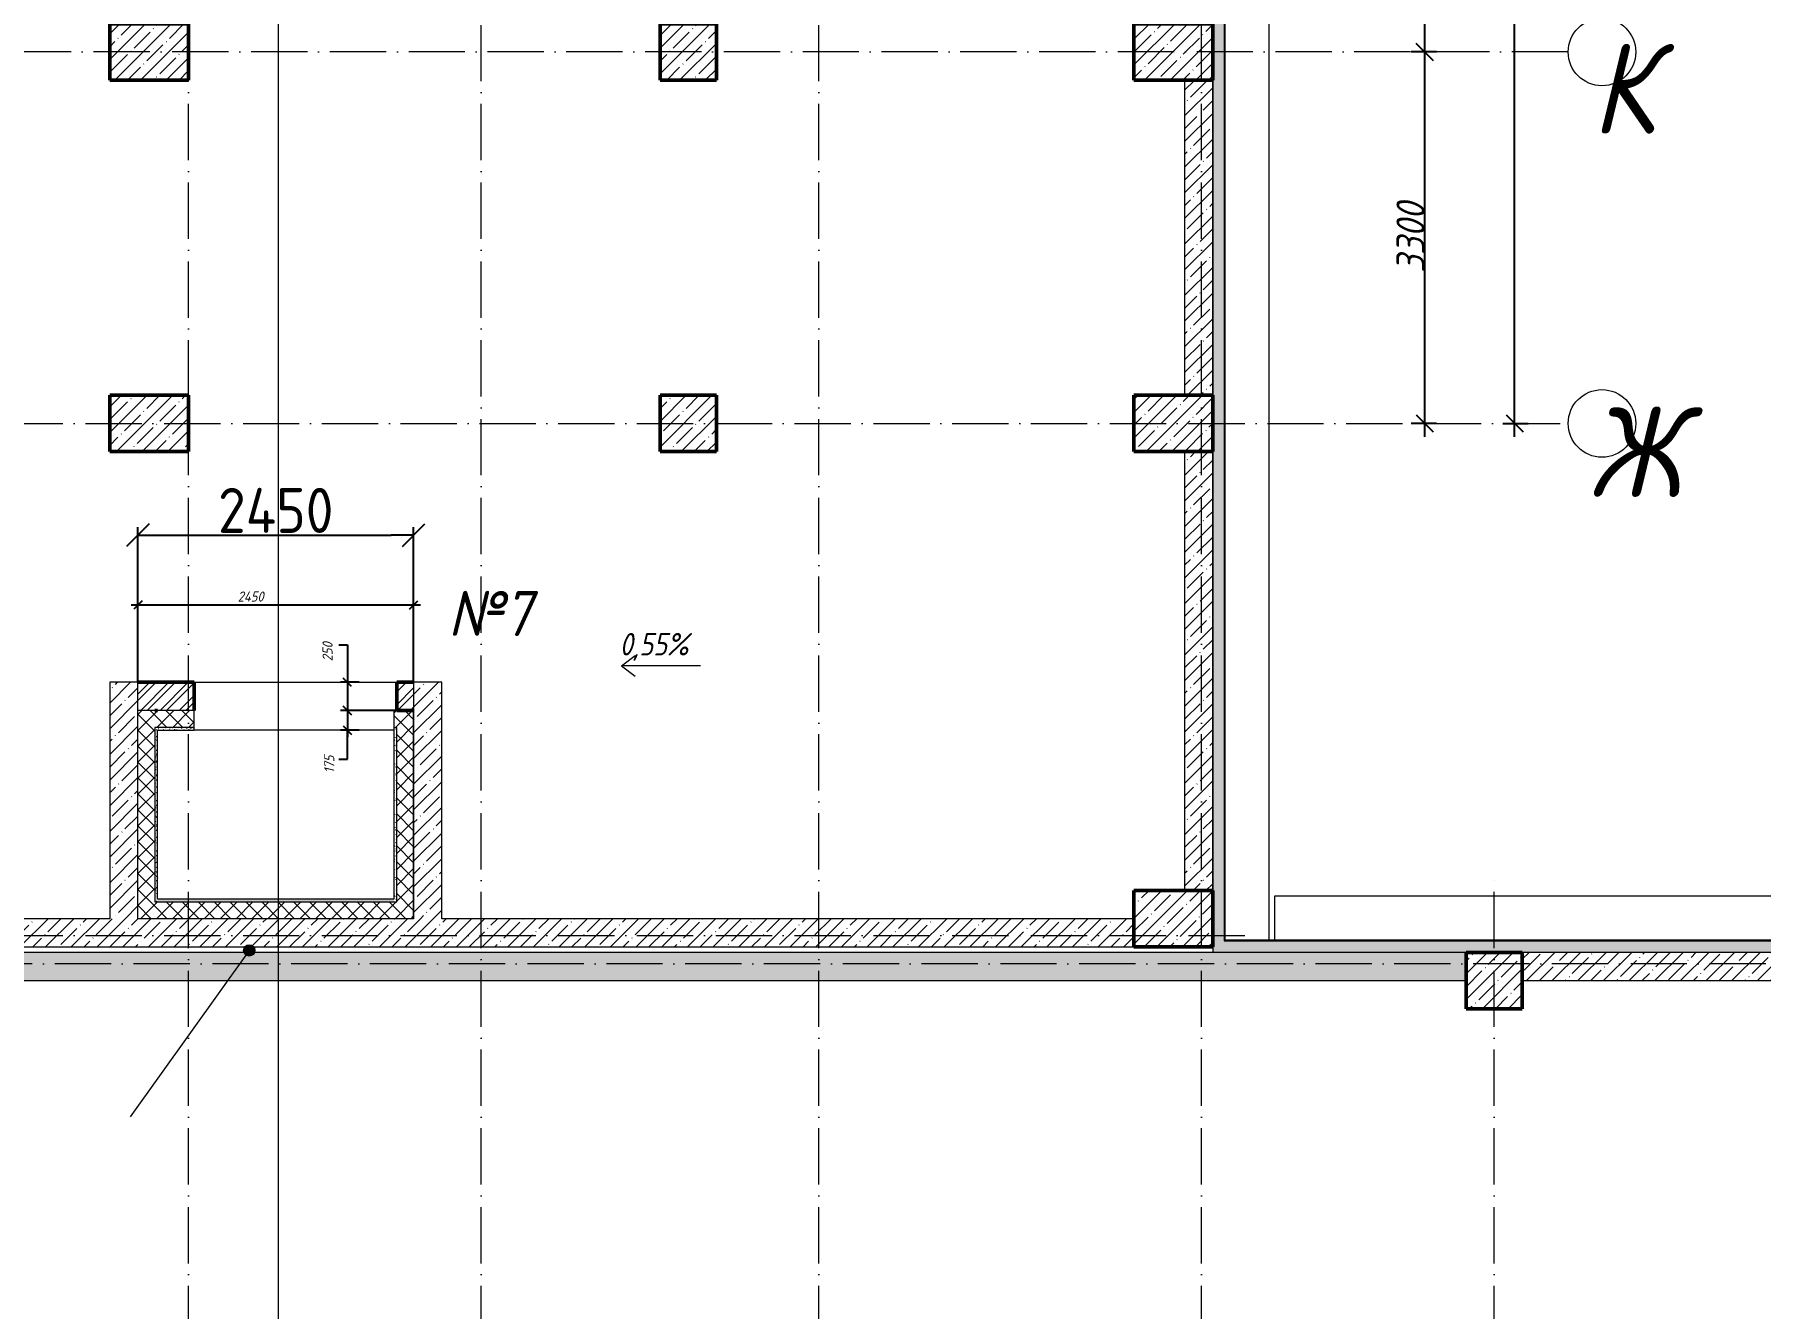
# Model space of a CAD drawing. Header units: millimetres. Extents: x -12989 to 629078, y -109036 to 555275.
# Drawn here: x 526720 to 542055, y 434446 to 445764 of the extents above; entities that cross this region are included whole.
import ezdxf

# ---------------------------------------------------------------- set-up
doc = ezdxf.new("R2010")
doc.units = ezdxf.units.MM
doc.linetypes.add('50_200_ШТРИХ_1Т_ш5_п1_п1_', pattern=[700, 500, -100, 0, -100])
for name, color, linetype, lineweight in [('A-____-____-DIMS', 7, 'Continuous', 9), ('A-FLOR-____-OTLN', 7, 'Continuous', 9), ('A-WALL-____-MCUT', 7, 'Continuous', 13), ('A-WALL-____-MCUT-1', 7, 'Continuous', 9), ('A-WALL-____-MCUT-2', 7, 'Continuous', 50), ('A-WALL-____-MCUT-3', 7, 'Continuous', 9), ('A-WALL-____-OTLN', 7, 'Continuous', 9), ('A-WALL-____-PATT-1', 7, 'Continuous', 9), ('A-WALL-FNSH-MCUT-1', 7, 'Continuous', 9), ('G-____-____-DIMS', 7, 'Continuous', 9), ('G-____-____-TEXT', 7, 'Continuous', 9), ('S-COLS-____-MCUT', 7, 'Continuous', 50), ('S-COLS-____-OTLN', 7, 'Continuous', 9), ('S-GRID-____-IDEN', 7, 'Continuous', 9), ('S-GRID-____-OTLN-1', 7, '50_200_ШТРИХ_1Т_ш5_п1_п1_', 9)]:
    doc.layers.add(name, color=color, linetype=linetype, lineweight=lineweight)
for name, color, linetype, lineweight, true_color in [('A-WALL-____-OTLN-1', 7, 'Continuous', 9, 0x800000), ('A-WALL-____-PATT-2', 7, 'Continuous', 9, 0x787878), ('A-WALL-____-PATT-3', 9, 'Continuous', 9, 0x808080), ('G-____-____-SYMB-1', 9, 'Continuous', 9, 0x808080)]:
    doc.layers.add(name, color=color, linetype=linetype, lineweight=lineweight, true_color=true_color)
doc.styles.add('ISOCPEUR_I', font='isocpeui.ttf', dxfattribs={"width": 0.9, "height": 2.5})
doc.styles.add('ISOCPEUR_I_5', font='isocpeui.ttf', dxfattribs={"width": 0.85, "height": 2.1})
doc.styles.add('ISOCPEUR_I_7', font='isocpeui.ttf', dxfattribs={"width": 0.9, "height": 90})
doc.styles.add('ISOCPEUR_I_9', font='isocpeui.ttf', dxfattribs={"width": 0.9, "height": 250})
doc.styles.add('СПДС', font='isocpeur.ttf', dxfattribs={"width": 0.9})
doc.dimstyles.new('ISO-1_8_0_9К_СРЕДНИЙ_Кладочные_1', dxfattribs={"dimscale": 304.8, "dimtxt": 89.638306, "dimasz": 0.246063, "dimexe": 0.19685, "dimexo": 0, "dimgap": 0, "dimtad": 1, "dimdec": 3, "dimrnd": 0.001, "dimdsep": 46, "dimtxsty": 'ISOCPEUR_I_7', "dimblk1": 'OBLIQUE', "dimblk2": 'OBLIQUE', "dimsah": 1, "dimcen": 0.09, "dimdle": 0.19685, "dimazin": 0, "dimtfac": 1, "dimtdec": 4, "dimtix": 1, "dimtmove": 0, "dimatfit": 3, "dimfxl": 1, "dimtvp": 1, "dimtolj": 1, "dimtzin": 0, "dimarcsym": 2})
doc.dimstyles.new('ISO-1_8_0_9К_СРЕДНИЙ_Кладочные_2', dxfattribs={"dimscale": 304.8, "dimtxt": 89.638306, "dimasz": 0.246063, "dimexe": 0.19685, "dimexo": 0, "dimgap": 0, "dimtad": 1, "dimdec": 3, "dimrnd": 0.001, "dimdsep": 46, "dimtxsty": 'ISOCPEUR_I_7', "dimblk1": 'OBLIQUE', "dimblk2": 'OBLIQUE', "dimsah": 1, "dimcen": 0.09, "dimdle": 0.19685, "dimazin": 0, "dimtfac": 1, "dimtdec": 4, "dimtix": 1, "dimtmove": 1, "dimatfit": 3, "dimfxl": 1, "dimtvp": 1, "dimtolj": 1, "dimtzin": 0, "dimarcsym": 2})
doc.dimstyles.new('ISO-2_5_0_9К_БОЛЬШОЙ_ОСИ', dxfattribs={"dimscale": 304.8, "dimtxt": 248.995294, "dimasz": 0.492126, "dimexe": 0.393701, "dimexo": 0, "dimgap": 0, "dimtad": 1, "dimdec": 0, "dimzin": 0, "dimdsep": 46, "dimtxsty": 'ISOCPEUR_I_9', "dimblk1": 'OBLIQUE', "dimblk2": 'OBLIQUE', "dimsah": 1, "dimcen": 0.09, "dimdle": 0.393701, "dimazin": 0, "dimtfac": 1, "dimtdec": 4, "dimtix": 1, "dimtmove": 0, "dimatfit": 3, "dimfxl": 1, "dimtvp": 1, "dimtolj": 1, "dimtzin": 0, "dimarcsym": 2})
doc.dimstyles.new('Размера А3', dxfattribs={"dimtxt": 200, "dimasz": 100, "dimexe": 70, "dimexo": 100, "dimgap": 20, "dimtad": 1, "dimdec": 0, "dimrnd": 10, "dimzin": 0, "dimdsep": 46, "dimtxsty": 'СПДС', "dimblk": 'ARROWHEAD_6', "dimcen": 1, "dimclrd": 256, "dimclre": 256, "dimclrt": 256, "dimazin": 0, "dimtfac": 1, "dimtdec": 0, "dimtmove": 2, "dimatfit": 3, "dimfxl": 1, "dimtolj": 1, "dimtzin": 0, "dimarcsym": 0})
pattern_1 = [(0, (513638.804, 428127.92), (120.968, 69.841), [80.645, -161.29]), (120, (513638.804, 428127.92), (-120.96808, 69.84086), [80.645, -161.29]), (60, (513638.804, 428127.92), (-8e-05, 139.68186), [0, -161.29, 80.645, 0])]
pattern_2 = [(45, (513638.8, 428127.92), (-114.04925, 114.04925), []), (45, (513752.85, 428127.92), (-114.04925, 114.04925), [201.612, -40.322, 3.353, -36.97])]
pattern_3 = [(45, (513638.8, 428127.92), (-70.7107, 70.7107), []), (135, (513638.8, 428127.92), (-70.7107, -70.7107), [])]
pattern_4 = [(0, (513638.804, 428127.917), (81.28, 20.32), [3.353, -57.607, 3.353, -57.607, -325.12]), (0, (513638.804, 428127.917), (81.28, 20.32), [-121.92, 3.353, -118.567, 3.353, -57.607, -142.24]), (0, (513638.804, 428127.917), (81.28, 20.32), [-304.8, 3.353, -37.287, 3.353, -98.247]), (120, (513669.284, 428138.077), (-58.237636, 60.230545), [3.353, -57.607, 3.353, -57.607, -325.12]), (120, (513669.284, 428138.077), (-58.237636, 60.230545), [-121.92, 3.353, -118.567, 3.353, -57.607, -142.24]), (120, (513669.284, 428138.077), (-58.237636, 60.230545), [-304.8, 3.353, -37.287, 3.353, -98.247]), (240, (513679.444, 428178.717), (-23.042364, -80.550545), [3.353, -57.607, 3.353, -57.607, -325.12]), (240, (513679.444, 428178.717), (-23.042364, -80.550545), [-121.92, 3.353, -118.567, 3.353, -57.607, -142.24]), (240, (513679.444, 428178.717), (-23.042364, -80.550545), [-304.8, 3.353, -37.287, 3.353, -98.247])]

# ---------------------------------------------------------------- blocks, each defined once
blk = doc.blocks.new('BSC_Колонна _Прямоугольная - 500х500-V107-АР1_Кладочный план подвала в осях 1-64_А-ГГ')
at = {"layer": 'S-COLS-____-OTLN'}
h = blk.add_hatch(dxfattribs=at)
h.set_pattern_fill('FP_119', color=256, style=0, pattern_type=2)
h.set_pattern_definition([(45, (-26050, -9231.04), (-114.04925, 114.04925), []), (45, (-25935.95, -9231.04), (-114.04925, 114.04925), [201.613, -40.323, 3.353, -36.97])])
h.paths.add_polyline_path([(-250, -250), (250, -250), (250, 250), (-250, 250)], flags=0)
at = {"layer": 'S-COLS-____-MCUT'}
for p, q in [((250, 250), (-250, 250)), ((-250, 250), (-250, -250)), ((250, -250), (250, 250)), ((-250, -250), (250, -250))]:
    blk.add_line(p, q, dxfattribs=at)
blk = doc.blocks.new('BSC_Колонна _Прямоугольная - 500х700-V112-АР1_Кладочный план подвала в осях 1-64_А-ГГ')
at = {"layer": 'S-COLS-____-OTLN'}
h = blk.add_hatch(dxfattribs=at)
h.set_pattern_fill('FP_124', color=256, style=0, pattern_type=2)
h.set_pattern_definition([(315, (-9781.04, 23200), (114.0493, 114.0493), []), (315, (-9781.04, 23085.95), (114.0493, 114.0493), [201.613, -40.323, 3.353, -36.97])])
h.paths.add_polyline_path([(-250, 350), (-250, -350), (250, -350), (250, 350)], flags=0)
at = {"layer": 'S-COLS-____-MCUT'}
for p, q in [((250, 350), (-250, 350)), ((-250, 350), (-250, -350)), ((250, -350), (250, 350)), ((-250, -350), (250, -350))]:
    blk.add_line(p, q, dxfattribs=at)
blk = doc.blocks.new('BSC_Колонна _Прямоугольная - 500х500-V113-АР1_Кладочный план подвала в осях 1-64_А-ГГ')
at = {"layer": 'S-COLS-____-OTLN'}
h = blk.add_hatch(dxfattribs=at)
h.set_pattern_fill('FP_125', color=256, style=0, pattern_type=2)
h.set_pattern_definition([(45, (-18890, -14181.04), (-114.0493, 114.0493), []), (45, (-18775.95, -14181.04), (-114.0493, 114.0493), [201.612, -40.322, 3.353, -36.97])])
h.paths.add_polyline_path([(-250, -250), (250, -250), (250, 250), (-250, 250)], flags=0)
at = {"layer": 'S-COLS-____-MCUT'}
for p, q in [((250, 250), (-250, 250)), ((-250, 250), (-250, -250)), ((250, -250), (250, 250)), ((-250, -250), (250, -250))]:
    blk.add_line(p, q, dxfattribs=at)
blk = doc.blocks.new('BSC_Колонна _Прямоугольная - 500х500-27170132-АР1_Кладочный план подвала в осях 1-64_А-ГГ')
at = {"layer": 'S-COLS-____-OTLN'}
h = blk.add_hatch(dxfattribs=at)
h.set_pattern_fill('FP_126', color=256, style=0, pattern_type=2)
h.set_pattern_definition([(45, (-18890, -17481.04), (-114.0493, 114.0493), []), (45, (-18775.95, -17481.04), (-114.0493, 114.0493), [201.612, -40.322, 3.353, -36.97])])
h.paths.add_polyline_path([(-250, -250), (250, -250), (250, 250), (-250, 250)], flags=0)
at = {"layer": 'S-COLS-____-MCUT'}
for p, q in [((250, 250), (-250, 250)), ((-250, 250), (-250, -250)), ((250, -250), (250, 250)), ((-250, -250), (250, -250))]:
    blk.add_line(p, q, dxfattribs=at)
blk = doc.blocks.new('BSC_Колонна _Прямоугольная - 500х700-V115-АР1_Кладочный план подвала в осях 1-64_А-ГГ')
at = {"layer": 'S-COLS-____-OTLN'}
h = blk.add_hatch(dxfattribs=at)
h.set_pattern_fill('FP_130', color=256, style=0, pattern_type=2)
h.set_pattern_definition([(315, (-17481.04, 23200), (114.04925, 114.04925), []), (315, (-17481.04, 23085.95), (114.04925, 114.04925), [201.613, -40.323, 3.353, -36.97])])
h.paths.add_polyline_path([(-250, -350), (250, -350), (250, 350), (-250, 350)], flags=0)
at = {"layer": 'S-COLS-____-MCUT'}
for p, q in [((250, 350), (-250, 350)), ((-250, 350), (-250, -350)), ((250, -350), (250, 350)), ((-250, -350), (250, -350))]:
    blk.add_line(p, q, dxfattribs=at)
blk = doc.blocks.new('BSC_Колонна _Прямоугольная - 500х700-V119-АР1_Кладочный план подвала в осях 1-64_А-ГГ')
at = {"layer": 'S-COLS-____-OTLN'}
h = blk.add_hatch(dxfattribs=at)
h.set_pattern_fill('FP_134', color=256, style=0, pattern_type=2)
h.set_pattern_definition([(315, (-17481.04, 14100), (114.0493, 114.0493), []), (315, (-17481.04, 13985.95), (114.0493, 114.0493), [201.612, -40.322, 3.353, -36.97])])
h.paths.add_polyline_path([(-250, 350), (-250, -350), (250, -350), (250, 350)], flags=0)
at = {"layer": 'S-COLS-____-MCUT'}
for p, q in [((250, 350), (-250, 350)), ((-250, 350), (-250, -350)), ((250, -350), (250, 350)), ((-250, -350), (250, -350))]:
    blk.add_line(p, q, dxfattribs=at)
blk = doc.blocks.new('BSC_Колонна _Прямоугольная - 500х700-V120-АР1_Кладочный план подвала в осях 1-64_А-ГГ')
at = {"layer": 'S-COLS-____-OTLN'}
h = blk.add_hatch(dxfattribs=at)
h.set_pattern_fill('FP_135', color=256, style=0, pattern_type=2)
h.set_pattern_definition([(315, (-14181.04, 23200), (114.04925, 114.04925), []), (315, (-14181.04, 23085.95), (114.04925, 114.04925), [201.613, -40.323, 3.353, -36.97])])
h.paths.add_polyline_path([(-250, -350), (250, -350), (250, 350), (-250, 350)], flags=0)
at = {"layer": 'S-COLS-____-MCUT'}
for p, q in [((250, 350), (-250, 350)), ((-250, 350), (-250, -350)), ((250, -350), (250, 350)), ((-250, -350), (250, -350))]:
    blk.add_line(p, q, dxfattribs=at)
blk = doc.blocks.new('BSC_Колонна _Прямоугольная - 500х700-V143-АР1_Кладочный план подвала в осях 1-64_А-ГГ')
at = {"layer": 'S-COLS-____-OTLN'}
h = blk.add_hatch(dxfattribs=at)
h.set_pattern_fill('FP_159', color=256, style=0, pattern_type=2)
h.set_pattern_definition([(315, (-14181.04, 14100), (114.0493, 114.0493), []), (315, (-14181.04, 13985.95), (114.0493, 114.0493), [201.612, -40.322, 3.353, -36.97])])
h.paths.add_polyline_path([(-250, 350), (-250, -350), (250, -350), (250, 350)], flags=0)
at = {"layer": 'S-COLS-____-MCUT'}
for p, q in [((250, 350), (-250, 350)), ((-250, 350), (-250, -350)), ((250, -350), (250, 350)), ((-250, -350), (250, -350))]:
    blk.add_line(p, q, dxfattribs=at)
blk = doc.blocks.new('Ось сетки - Круг_Ø6_00__ISO-2_5_0_9K_-25732049-АР1_Кладочный план подвала в осях 1-64_А-ГГ')
at = {"layer": 'S-GRID-____-IDEN'}
blk.add_circle((0, 0), 3, dxfattribs=at)
blk = doc.blocks.new('_Oblique')
at = {"color": 0, "linetype": 'ByBlock', "lineweight": -2}
blk.add_line((-0.5, -0.5), (0.5, 0.5), dxfattribs=at)
blk = doc.blocks.new('*D6510')
at = {"layer": 'A-____-____-DIMS', "color": 0, "lineweight": -2, "transparency": 16777216}
for p, q in [((539071, 451029), (539071, 445489)), ((539177, 450909), (538951, 450909)), ((539177, 445609), (538951, 445609))]:
    blk.add_line(p, q, dxfattribs=at)
at = {"layer": 'Defpoints', "color": 0, "transparency": 16777216}
for p in [(539177, 450909), (539071, 445609), (539177, 445609)]:
    blk.add_point(p, dxfattribs=at)
at = {"layer": 'A-____-____-DIMS', "color": 0, "lineweight": -2, "transparency": 16777216, "xscale": 150, "yscale": 150, "zscale": 150}
for p, rotation in [((539071, 450909), 90), ((539071, 445609), 270)]:
    blk.add_blockref('_Oblique', p, dxfattribs=dict(at, rotation=rotation))
at = {"layer": 'A-____-____-DIMS', "color": 0, "transparency": 16777216, "insert": (538946, 448259), "char_height": 250, "width": 758.48, "attachment_point": 5, "rotation": 90, "style": 'ISOCPEUR_I_9'}
blk.add_mtext('\\A1;5300', dxfattribs=at)
blk = doc.blocks.new('*D6511')
at = {"layer": 'A-____-____-DIMS', "color": 0, "lineweight": -2, "transparency": 16777216}
for p, q in [((539071, 445729), (539071, 442189)), ((539177, 445609), (538951, 445609)), ((539177, 442309), (538951, 442309))]:
    blk.add_line(p, q, dxfattribs=at)
at = {"layer": 'Defpoints', "color": 0, "transparency": 16777216}
for p in [(539177, 445609), (539071, 442309), (539177, 442309)]:
    blk.add_point(p, dxfattribs=at)
at = {"layer": 'A-____-____-DIMS', "color": 0, "lineweight": -2, "transparency": 16777216, "xscale": 150, "yscale": 150, "zscale": 150}
for p, rotation in [((539071, 445609), 90), ((539071, 442309), 270)]:
    blk.add_blockref('_Oblique', p, dxfattribs=dict(at, rotation=rotation))
at = {"layer": 'A-____-____-DIMS', "color": 0, "transparency": 16777216, "insert": (538946, 443959), "char_height": 250, "width": 758.48, "attachment_point": 5, "rotation": 90, "style": 'ISOCPEUR_I_9'}
blk.add_mtext('\\A1;3300', dxfattribs=at)
blk = doc.blocks.new('*D6305')
at = {"layer": 'A-____-____-DIMS', "color": 0, "lineweight": -2, "transparency": 16777216}
for p, q in [((539871, 442189), (539871, 475879)), ((539765, 475759), (539991, 475759)), ((539765, 442309), (539991, 442309))]:
    blk.add_line(p, q, dxfattribs=at)
at = {"layer": 'Defpoints', "color": 0, "transparency": 16777216}
for p in [(539765, 475759), (539871, 475759), (539765, 442309)]:
    blk.add_point(p, dxfattribs=at)
at = {"layer": 'A-____-____-DIMS', "color": 0, "lineweight": -2, "transparency": 16777216, "xscale": 150, "yscale": 150, "zscale": 150}
for p, rotation in [((539871, 475759), 90), ((539871, 442309), 270)]:
    blk.add_blockref('_Oblique', p, dxfattribs=dict(at, rotation=rotation))
at = {"layer": 'A-____-____-DIMS', "color": 0, "transparency": 16777216, "insert": (539746, 459034), "char_height": 250, "width": 971.08, "attachment_point": 5, "rotation": 90, "style": 'ISOCPEUR_I_9'}
blk.add_mtext('\\A1;33450', dxfattribs=at)
blk = doc.blocks.new('*D6387')
at = {"layer": 'A-____-____-DIMS', "color": 0, "lineweight": -2, "transparency": 16777216}
for p, q in [((527639, 440009), (527639, 440756)), ((530089, 440009), (530089, 440756)), ((527579, 440696), (530149, 440696))]:
    blk.add_line(p, q, dxfattribs=at)
at = {"layer": 'Defpoints', "color": 0, "transparency": 16777216}
for p in [(530089, 440696), (527639, 440009), (530089, 440009)]:
    blk.add_point(p, dxfattribs=at)
at = {"layer": 'A-____-____-DIMS', "color": 0, "lineweight": -2, "transparency": 16777216, "xscale": 75, "yscale": 75, "zscale": 75, "rotation": 180}
blk.add_blockref('_Oblique', (527639, 440696), dxfattribs=at)
at = {"layer": 'A-____-____-DIMS', "color": 0, "lineweight": -2, "transparency": 16777216, "xscale": 75, "yscale": 75, "zscale": 75}
blk.add_blockref('_Oblique', (530089, 440696), dxfattribs=at)
at = {"layer": 'A-____-____-DIMS', "color": 0, "transparency": 16777216, "insert": (528526, 440816), "char_height": 90, "width": 562.65, "attachment_point": 1, "line_spacing_factor": 1.149209, "style": 'ISOCPEUR_I_7'}
blk.add_mtext('\\A1;2450', dxfattribs=at)
blk = doc.blocks.new('*D6388')
at = {"layer": 'A-____-____-DIMS', "color": 0, "lineweight": -2, "transparency": 16777216}
for p, q in [((529425, 440341), (529500, 440341)), ((529500, 440341), (529500, 440009)), ((529606, 440009), (529440, 440009)), ((529500, 440069), (529500, 439699)), ((529960, 439759), (529440, 439759))]:
    blk.add_line(p, q, dxfattribs=at)
at = {"layer": 'Defpoints', "color": 0, "transparency": 16777216}
for p in [(529606, 440009), (529500, 439759), (529960, 439759)]:
    blk.add_point(p, dxfattribs=at)
at = {"layer": 'A-____-____-DIMS', "color": 0, "lineweight": -2, "transparency": 16777216, "xscale": 75, "yscale": 75, "zscale": 75}
for p, rotation in [((529500, 440009), 90), ((529500, 439759), 270)]:
    blk.add_blockref('_Oblique', p, dxfattribs=dict(at, rotation=rotation))
at = {"layer": 'A-____-____-DIMS', "color": 0, "transparency": 16777216, "insert": (529279, 440196), "char_height": 90, "width": 409.58, "attachment_point": 1, "rotation": 90, "line_spacing_factor": 1.149209, "style": 'ISOCPEUR_I_7'}
blk.add_mtext('\\A1;250', dxfattribs=at)
blk = doc.blocks.new('*D6389')
at = {"layer": 'A-____-____-DIMS', "color": 0, "lineweight": -2, "transparency": 16777216}
for p, q in [((529500, 439819), (529500, 439524)), ((529960, 439759), (529440, 439759)), ((529606, 439584), (529440, 439584)), ((529500, 439327), (529500, 439584)), ((529425, 439327), (529500, 439327))]:
    blk.add_line(p, q, dxfattribs=at)
at = {"layer": 'Defpoints', "color": 0, "transparency": 16777216}
for p in [(529960, 439759), (529500, 439584), (529606, 439584)]:
    blk.add_point(p, dxfattribs=at)
at = {"layer": 'A-____-____-DIMS', "color": 0, "lineweight": -2, "transparency": 16777216, "xscale": 75, "yscale": 75, "zscale": 75}
for p, rotation in [((529500, 439759), 90), ((529500, 439584), 270)]:
    blk.add_blockref('_Oblique', p, dxfattribs=dict(at, rotation=rotation))
at = {"layer": 'A-____-____-DIMS', "color": 0, "transparency": 16777216, "insert": (529294, 439203), "char_height": 90, "width": 368.21, "attachment_point": 1, "rotation": 90, "line_spacing_factor": 1.149209, "style": 'ISOCPEUR_I_7'}
blk.add_mtext('\\A1;175', dxfattribs=at)
blk = doc.blocks.new('ARROWHEAD_6')
at = {"color": 0, "linetype": 'Continuous'}
for p, q in [((0, 0), (-1, 0)), ((-0.5, -0.5), (0.5, 0.5))]:
    blk.add_line(p, q, dxfattribs=at)
blk = doc.blocks.new('*D6341')
at = {"lineweight": -2, "transparency": 16777216}
for p, q in [((527639, 440109), (527639, 441386)), ((530089, 440109), (530089, 441386)), ((527839, 441316), (529889, 441316))]:
    blk.add_line(p, q, dxfattribs=at)
at = {"layer": 'Defpoints', "color": 0, "transparency": 16777216}
for p in [(530089, 441316), (527639, 440009), (530089, 440009)]:
    blk.add_point(p, dxfattribs=at)
at = {"lineweight": -2, "transparency": 16777216, "xscale": 200, "yscale": 200, "zscale": 200, "rotation": 180}
blk.add_blockref('ARROWHEAD_6', (527639, 441316), dxfattribs=at)
at = {"lineweight": -2, "transparency": 16777216, "xscale": 200, "yscale": 200, "zscale": 200}
blk.add_blockref('ARROWHEAD_6', (530089, 441316), dxfattribs=at)
at = {"lineweight": 25, "transparency": 16777216, "insert": (528864, 441536), "char_height": 400, "attachment_point": 5, "style": 'СПДС'}
blk.add_mtext('\\A1;2450', dxfattribs=at)

msp = doc.modelspace()

# ---------------------------------------------------------------- hatches: boundary and pattern name
at = {"layer": 'A-WALL-____-PATT-1'}
h = msp.add_hatch(dxfattribs=at)
h.set_pattern_fill('FP_91', color=256, style=0, pattern_type=2)
h.set_pattern_definition(pattern_1)
h.paths.add_polyline_path([(537190.8036, 437710.9591), (537290.8036, 437710.9591), (537290.8036, 475960.9591), (537190.8036, 475960.9591), (537190.8036, 437718.9591), (537188.8036, 437718.9591), (537188.8036, 437710.9591)], flags=0)
h = msp.add_hatch(dxfattribs=at)
h.set_pattern_fill('FP_1', color=256, style=0, pattern_type=2)
h.set_pattern_definition(pattern_2)
h.paths.add_polyline_path([(536938.8036, 442558.9591), (537188.8036, 442558.9591), (537188.8036, 445358.9591), (536938.8036, 445358.9591), (536938.8036, 442622.6694)], flags=0)
h = msp.add_hatch(dxfattribs=at)
h.set_pattern_fill('FP_1', color=256, style=0, pattern_type=2)
h.set_pattern_definition(pattern_2)
h.paths.add_polyline_path([(537188.8036, 438158.9591), (537188.8036, 442058.9591), (536938.8036, 442058.9591), (536938.8036, 438158.9591)], flags=0)
h = msp.add_hatch(dxfattribs=at)
h.set_pattern_fill('FP_1', color=256, style=0, pattern_type=2)
h.set_pattern_definition(pattern_2)
h.paths.add_polyline_path([(527388.8036, 437908.9591), (527638.8036, 437908.9591), (527638.8036, 440008.9591), (527388.8036, 440008.9591), (527388.8036, 439182.6885)], flags=0)
h = msp.add_hatch(dxfattribs=at)
h.set_pattern_fill('FP_1', color=256, style=0, pattern_type=2)
h.set_pattern_definition(pattern_2)
h.paths.add_polyline_path([(530338.8036, 437908.9591), (530338.8036, 440008.9591), (530088.8036, 440008.9591), (530088.8036, 437908.9591)], flags=0)
h = msp.add_hatch(dxfattribs=at)
h.set_pattern_fill('FP_3', color=256, style=0, pattern_type=2)
h.set_pattern_definition(pattern_3)
h.paths.add_polyline_path([(527763.4615, 437908.9591), (527788.8036, 437908.9591), (527788.8036, 439758.9591), (527638.8036, 439758.9591), (527638.8036, 437908.9591)], flags=0)
h = msp.add_hatch(dxfattribs=at)
h.set_pattern_fill('FP_3', color=256, style=0, pattern_type=2)
h.set_pattern_definition(pattern_3)
h.paths.add_polyline_path([(529913.8036, 439608.9591), (529938.8036, 439608.9591), (529938.8036, 439758.9591), (529913.8036, 439758.9591)], flags=0)
h.paths.add_polyline_path([(527813.8036, 439608.9591), (528138.8036, 439608.9591), (528138.8036, 439758.9591), (527788.8036, 439758.9591), (527788.8036, 439608.9591)], flags=0)
h = msp.add_hatch(dxfattribs=at)
h.set_pattern_fill('FP_3', color=256, style=0, pattern_type=2)
h.set_pattern_definition(pattern_3)
h.paths.add_polyline_path([(529938.8036, 437908.9591), (530088.8036, 437908.9591), (530088.8036, 439758.9591), (529938.8036, 439758.9591), (529938.8036, 438058.9591)], flags=0)
h = msp.add_hatch(dxfattribs=at)
h.set_pattern_fill('FP_3', color=256, style=0, pattern_type=2)
h.set_pattern_definition(pattern_3)
h.paths.add_polyline_path([(529913.8036, 437908.9591), (529938.8036, 437908.9591), (529938.8036, 438058.9591), (527788.8036, 438058.9591), (527788.8036, 437908.9591), (527813.8036, 437908.9591)], flags=0)
h = msp.add_hatch(dxfattribs=at)
h.set_pattern_fill('FP_1', color=256, style=0, pattern_type=2)
h.set_pattern_definition(pattern_2)
h.paths.add_polyline_path([(536288.8036, 437658.9591), (536488.8036, 437658.9591), (536488.8036, 437908.9591), (523738.8036, 437908.9591), (523738.8036, 437658.9591), (534833.4745, 437658.9591)], flags=0)
h = msp.add_hatch(dxfattribs=at)
h.set_pattern_fill('FP_91', color=256, style=0, pattern_type=2)
h.set_pattern_definition(pattern_1)
h.paths.add_polyline_path([(588028.8036, 437608.9591), (588036.8036, 437608.9591), (588036.8036, 437710.9591), (537190.8036, 437710.9591), (537190.8036, 437610.9591), (588028.8036, 437610.9591)], flags=0)
h = msp.add_hatch(dxfattribs=at)
h.set_pattern_fill('FP_1', color=256, style=0, pattern_type=2)
h.set_pattern_definition(pattern_2)
h.paths.add_polyline_path([(538368.4809, 437358.9591), (539438.8036, 437358.9591), (539438.8036, 437608.9591), (518488.9457, 437608.9591), (518488.9457, 437358.9591), (536600.9777, 437358.9591)], flags=0)
h.paths.add_polyline_path([(516988.9457, 437358.9591), (516987.9457, 437608.9591), (514088.8036, 437608.9591), (514088.8036, 437358.9591), (516987.9457, 437358.9591)], flags=0)
h.paths.add_polyline_path([(512588.8036, 437358.9591), (512588.8036, 437608.9591), (511688.8036, 437608.9591), (511688.8036, 437358.9591)], flags=0)
h = msp.add_hatch(dxfattribs=at)
h.set_pattern_fill('FP_1', color=256, style=0, pattern_type=2)
h.set_pattern_definition(pattern_2)
h.paths.add_polyline_path([(542438.8036, 437358.9591), (542438.8036, 437608.9591), (539938.8036, 437608.9591), (539938.8036, 437358.9591), (541903.4874, 437358.9591)], flags=0)
at = {"layer": 'A-WALL-____-PATT-2'}
h = msp.add_hatch(dxfattribs=at)
h.set_pattern_fill('FP_5', color=256, style=0, pattern_type=2)
h.set_pattern_definition([(45, (513638.8, 428127.92), (-85.5366, 85.5366), []), (45, (513695.83, 428127.92), (-85.5366, 85.5366), [])])
h.paths.add_polyline_path([(528138.8036, 439758.9591), (528138.8036, 440008.9591), (527638.8036, 440008.9591), (527638.8036, 439758.9591), (527813.8036, 439758.9591)], flags=0)
h.paths.add_polyline_path([(530088.8036, 439758.9591), (530088.8036, 440008.9591), (529938.8036, 440008.9591), (529938.8036, 439758.9591)], flags=0)
at = {"layer": 'A-WALL-____-PATT-3'}
h = msp.add_hatch(dxfattribs=at)
h.set_pattern_fill('FP_167', color=256, style=0, pattern_type=2)
h.set_pattern_definition(pattern_4)
h.paths.add_polyline_path([(527788.8036, 438058.9591), (527813.8036, 438058.9591), (527813.8036, 439608.9591), (527788.8036, 439608.9591), (527788.8036, 439182.6885)], flags=0)
h = msp.add_hatch(dxfattribs=at)
h.set_pattern_fill('FP_167', color=256, style=0, pattern_type=2)
h.set_pattern_definition(pattern_4)
h.paths.add_polyline_path([(528138.8036, 439583.9591), (528138.8036, 439608.9591), (527813.8036, 439608.9591), (527813.8036, 439583.9591)], flags=0)
h = msp.add_hatch(dxfattribs=at)
h.set_pattern_fill('FP_167', color=256, style=0, pattern_type=2)
h.set_pattern_definition(pattern_4)
h.paths.add_polyline_path([(529938.8036, 438058.9591), (529938.8036, 439608.9591), (529913.8036, 439608.9591), (529913.8036, 438058.9591)], flags=0)
h = msp.add_hatch(dxfattribs=at)
h.set_pattern_fill('FP_167', color=256, style=0, pattern_type=2)
h.set_pattern_definition(pattern_4)
h.paths.add_polyline_path([(529913.8036, 438058.9591), (529913.8036, 438083.9591), (527813.8036, 438083.9591), (527813.8036, 438058.9591)], flags=0)
at = {"layer": 'G-____-____-TEXT'}
h = msp.add_hatch(color=256, dxfattribs=at)
edge = h.paths.add_edge_path(flags=0)
edge.add_arc((528627.7679, 437627.1182), 50, 0, 360)

# ---------------------------------------------------------------- linework, layer by layer
at = {"layer": 'A-FLOR-____-OTLN'}
for p, q in [((537688.8036, 437718.8976), (537688.8036, 473480.5908)), ((551938.8036, 438108.9591), (537738.8036, 438108.9591)), ((537738.8036, 438108.9591), (537738.8036, 437718.8898))]:
    msp.add_line(p, q, dxfattribs=at)
at = {"layer": 'A-WALL-____-MCUT'}
for p, q in [((537290.8036, 475960.9591), (537290.8036, 437710.9591)), ((537298.8036, 437718.9591), (537298.8036, 475968.9591)), ((537290.8036, 437710.9591), (588036.8036, 437710.9591)), ((588028.8036, 437718.9591), (537298.8036, 437718.9591))]:
    msp.add_line(p, q, dxfattribs=at)
at = {"layer": 'A-WALL-____-MCUT-1'}
for p, q in [((536938.8036, 445358.9591), (536938.8036, 442558.9591)), ((537188.8036, 442558.9591), (537188.8036, 445358.9591)), ((536938.8036, 442058.9591), (536938.8036, 438158.9591)), ((537188.8036, 438158.9591), (537188.8036, 442058.9591)), ((527388.8036, 440008.9591), (527388.8036, 437908.9591)), ((527638.8036, 440008.9591), (527388.8036, 440008.9591)), ((527638.8036, 437908.9591), (527638.8036, 440008.9591)), ((530088.8036, 440008.9591), (530088.8036, 437908.9591)), ((530338.8036, 440008.9591), (530088.8036, 440008.9591)), ((530338.8036, 437908.9591), (530338.8036, 440008.9591)), ((527788.8036, 439758.9591), (527638.8036, 439758.9591)), ((528138.8036, 439758.9591), (527813.8036, 439758.9591)), ((527388.8036, 437908.9591), (523738.8036, 437908.9591)), ((530088.8036, 437908.9591), (527638.8036, 437908.9591)), ((536488.8036, 437908.9591), (530338.8036, 437908.9591)), ((523738.8036, 437658.9591), (536488.8036, 437658.9591)), ((539438.8036, 437608.9591), (518488.9457, 437608.9591)), ((542438.8036, 437608.9591), (539938.8036, 437608.9591)), ((518488.9457, 437358.9591), (539438.8036, 437358.9591)), ((539938.8036, 437358.9591), (542438.8036, 437358.9591))]:
    msp.add_line(p, q, dxfattribs=at)
at = {"layer": 'A-WALL-____-MCUT-2'}
for p, q in [((528138.8036, 440008.9591), (527638.8036, 440008.9591)), ((528138.8036, 439758.9591), (528138.8036, 440008.9591)), ((530088.8036, 440008.9591), (529938.8036, 440008.9591)), ((529938.8036, 440008.9591), (529938.8036, 439758.9591)), ((527788.8036, 439758.9591), (527813.8036, 439758.9591)), ((529938.8036, 439758.9591), (530088.8036, 439758.9591))]:
    msp.add_line(p, q, dxfattribs=at)
at = {"layer": 'A-WALL-____-MCUT-3'}
for p, q in [((537190.8036, 475860.9591), (537190.8036, 437608.9591)), ((528138.8036, 439608.9591), (528138.8036, 439758.9591)), ((529938.8036, 439758.9591), (529938.8036, 439758.9591)), ((530088.8036, 437908.9591), (530088.8036, 439758.9591)), ((527788.8036, 439608.9591), (527788.8036, 438058.9591)), ((528138.8036, 439608.9591), (527788.8036, 439608.9591)), ((529913.8036, 439608.9591), (529938.8036, 439608.9591)), ((529938.8036, 438058.9591), (529938.8036, 439608.9591)), ((527788.8036, 438058.9591), (529938.8036, 438058.9591)), ((537190.8036, 437710.9591), (537188.8036, 437710.9591)), ((537188.8036, 437658.9591), (537188.8036, 437610.9591)), ((537188.8036, 437610.9591), (588138.8036, 437610.9591))]:
    msp.add_line(p, q, dxfattribs=at)
at = {"layer": 'A-WALL-____-OTLN'}
msp.add_line((529913.8036, 439583.9591), (528138.8036, 439583.9591), dxfattribs=at)
at = {"layer": 'A-WALL-____-OTLN-1'}
msp.add_line((528138.8036, 440008.9591), (529938.8036, 440008.9591), dxfattribs=at)
at = {"layer": 'A-WALL-FNSH-MCUT-1'}
for p, q in [((529913.8036, 439758.9591), (529913.8036, 438083.9591)), ((529938.8036, 439758.9591), (529913.8036, 439758.9591)), ((527813.8036, 438083.9591), (527813.8036, 439583.9591)), ((527813.8036, 439583.9591), (528138.8036, 439583.9591)), ((528138.8036, 439583.9591), (528138.8036, 439608.9591)), ((529913.8036, 438083.9591), (527813.8036, 438083.9591)), ((537188.8036, 437610.9591), (537188.8036, 437608.9591))]:
    msp.add_line(p, q, dxfattribs=at)
at = {"layer": 'G-____-____-DIMS'}
for p, q in [((531936.6111, 440156.192), (532056.6111, 440248.2712)), ((531936.6111, 440156.192), (532056.6111, 440064.1127)), ((532636.6111, 440156.192), (531936.6111, 440156.192))]:
    msp.add_line(p, q, dxfattribs=at)
at = {"layer": 'G-____-____-SYMB-1'}
msp.add_line((528885.0746, 478280.7491), (528885.0746, 423205.3785), dxfattribs=at)
at = {"layer": 'G-____-____-TEXT'}
msp.add_line((528627.7679, 437627.1182), (527571.6755, 436148.9863), dxfattribs=at)
msp.add_circle((528627.7679, 437627.1182), 50, dxfattribs=at)
at = {"layer": 'S-GRID-____-OTLN-1'}
for p, q in [((528088.8036, 423645.3108), (528088.8036, 478008.8768)), ((530688.8036, 423645.3108), (530688.8036, 478008.8768)), ((533688.8036, 423645.3108), (533688.8036, 478008.8768)), ((537088.8036, 423645.3108), (537088.8036, 478008.8768)), ((540346.5427, 445608.9591), (508970.0334, 445608.9591)), ((508970.0334, 442308.9591), (540346.5427, 442308.9591)), ((539688.8036, 423645.3108), (539688.8036, 438278.4565)), ((508970.0334, 437758.9591), (537509.4043, 437758.9591)), ((617713.2102, 437508.9591), (509176.2739, 437508.9591))]:
    msp.add_line(p, q, dxfattribs=at)

# ---------------------------------------------------------------- block references
at = {"layer": 'S-COLS-____-OTLN', "rotation": 89.9999999999999}
for name, p in [('BSC_Колонна _Прямоугольная - 500х700-V119-АР1_Кладочный план подвала в осях 1-64_А-ГГ', (527738.8036, 445608.9591)), ('BSC_Колонна _Прямоугольная - 500х700-V115-АР1_Кладочный план подвала в осях 1-64_А-ГГ', (536838.8036, 445608.9591)), ('BSC_Колонна _Прямоугольная - 500х700-V143-АР1_Кладочный план подвала в осях 1-64_А-ГГ', (527738.8036, 442308.9591)), ('BSC_Колонна _Прямоугольная - 500х700-V120-АР1_Кладочный план подвала в осях 1-64_А-ГГ', (536838.8036, 442308.9591)), ('BSC_Колонна _Прямоугольная - 500х700-V112-АР1_Кладочный план подвала в осях 1-64_А-ГГ', (536838.8036, 437908.9591))]:
    msp.add_blockref(name, p, dxfattribs=at)
at = {"layer": 'S-COLS-____-OTLN'}
for name, p in [('BSC_Колонна _Прямоугольная - 500х500-27170132-АР1_Кладочный план подвала в осях 1-64_А-ГГ', (532528.8036, 445608.9591)), ('BSC_Колонна _Прямоугольная - 500х500-V113-АР1_Кладочный план подвала в осях 1-64_А-ГГ', (532528.8036, 442308.9591)), ('BSC_Колонна _Прямоугольная - 500х500-V107-АР1_Кладочный план подвала в осях 1-64_А-ГГ', (539688.8036, 437358.9591))]:
    msp.add_blockref(name, p, dxfattribs=at)
at = {"layer": 'S-GRID-____-IDEN', "xscale": 99.99999999999993, "yscale": 99.99999999999993, "zscale": 99.99999999999993}
for p, rotation in [((540646.5427, 445608.9591), 89.9999999999998), ((540646.5427, 442308.9591), 269.9999999999996)]:
    msp.add_blockref('Ось сетки - Круг_Ø6_00__ISO-2_5_0_9K_-25732049-АР1_Кладочный план подвала в осях 1-64_А-ГГ', p, dxfattribs=dict(at, rotation=rotation))

# ---------------------------------------------------------------- texts
at = {"layer": 'G-____-____-DIMS', "insert": (531919.1062, 440447.4831), "char_height": 200, "width": 882.011763, "attachment_point": 1, "line_spacing_factor": 1.149209, "style": 'ISOCPEUR_I_5'}
msp.add_mtext('0,55%', dxfattribs=at)
at = {"layer": 'G-____-____-TEXT', "insert": (530395.5736, 440820.5087), "char_height": 400, "width": 2763.416813, "attachment_point": 1, "style": 'ISOCPEUR_I'}
msp.add_mtext('№7', dxfattribs=at)
at = {"layer": 'S-GRID-____-IDEN', "char_height": 800, "attachment_point": 1, "style": 'ISOCPEUR_I'}
for s, insert, width in [('\\fISOCPEUR|b0|i1|c204|p34|;\\W.9;К', (540553.7222, 445685.035), 223.670812), ('\\fISOCPEUR|b0|i1|c204|p34|;\\W.9;Ж', (540524.7132, 442455.5916), 281.392312)]:
    msp.add_mtext(s, dxfattribs=dict(at, insert=insert, width=width))

# ---------------------------------------------------------------- dimensions: what is measured, and where the dimension line sits
at = {"lineweight": 25}
dim = msp.add_linear_dim(base=(530088.8036, 441315.9538), p1=(527638.8036, 440008.9591), p2=(530088.8036, 440008.9591), dimstyle='Размера А3', override={"dimtxt": 400, "dimasz": 200}, dxfattribs=at)
dim.commit()
dim.dimension.update_dxf_attribs({"geometry": '*D6341', "text_midpoint": (528863.8036, 441535.9538)})
at = {"layer": 'A-____-____-DIMS'}
for base, p1, p2, override, picture, middle in [((539871.3368, 475758.9591), (539765.2708, 442308.9591), (539765.2708, 475758.9591), {"dimtxt": 400, "dimpost": '<>', "dimfxl": 33450}, '*D6305', (539746.3368, 459033.9591)), ((539071.3368, 445608.9591), (539177.4029, 450908.9591), (539177.4029, 445608.9591), {"dimtxt": 400, "dimpost": '<>', "dimfxl": 5300}, '*D6510', (538946.3368, 448258.9591)), ((539071.3368, 442308.9591), (539177.4029, 445608.9591), (539177.4029, 442308.9591), {"dimtxt": 400, "dimpost": '<>', "dimfxl": 3300}, '*D6511', (538946.3368, 443958.9591))]:
    dim = msp.add_linear_dim(base=base, p1=p1, p2=p2, angle=90, dimstyle='ISO-2_5_0_9К_БОЛЬШОЙ_ОСИ', override=override, dxfattribs=at)
    dim.commit()
    dim.dimension.update_dxf_attribs({"geometry": picture, "text_midpoint": middle})
dim = msp.add_linear_dim(base=(530088.8036, 440696.0088), p1=(527638.8036, 440008.9591), p2=(530088.8036, 440008.9591), dimstyle='ISO-1_8_0_9К_СРЕДНИЙ_Кладочные_1', override={"dimtxt": 400, "dimpost": '<>', "dimfxl": 2450}, dxfattribs=at)
dim.commit()
dim.dimension.update_dxf_attribs({"geometry": '*D6387', "text_midpoint": (528807.1371, 440696.0088), "dimtype": 160})
for base, p1, p2, override, picture, middle in [((529499.8595, 439758.9591), (529605.9255, 440008.9591), (529960.1796, 439758.9591), {"dimtxt": 400, "dimpost": '<>', "dimfxl": 433.585055}, '*D6388', (529384.6974, 440340.8737)), ((529499.8595, 439583.9591), (529960.1796, 439758.9591), (529605.9255, 439583.9591), {"dimtxt": 400, "dimpost": '<>', "dimfxl": 395.1215}, '*D6389', (529384.6974, 439327.1311))]:
    dim = msp.add_linear_dim(base=base, p1=p1, p2=p2, angle=90, dimstyle='ISO-1_8_0_9К_СРЕДНИЙ_Кладочные_2', override=override, dxfattribs=at)
    dim.commit()
    dim.dimension.update_dxf_attribs({"geometry": picture, "text_midpoint": middle, "dimtype": 160, "text_rotation": 90})

doc.saveas('drawing.dxf')
